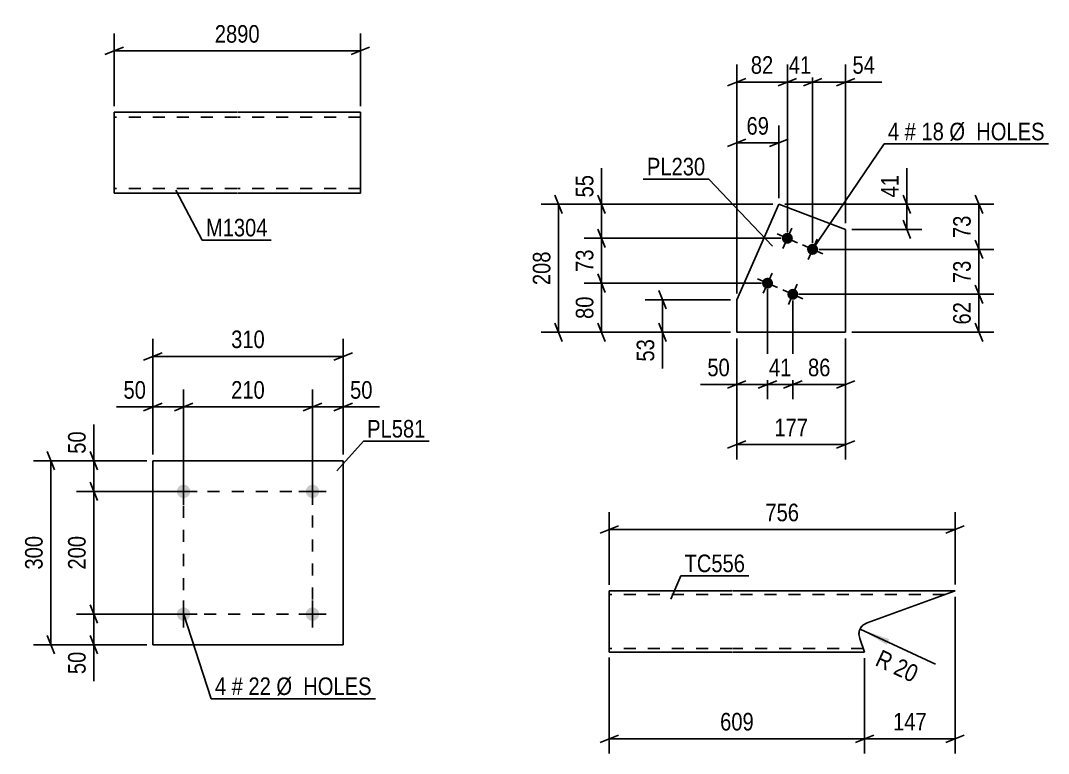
# Model space of a CAD drawing. Header units: millimetres. Extents: x 0 to 594, y 0 to 420.
# Drawn here: x 242.5 to 409.9, y 169.6 to 289 of the extents above; entities that cross this region are included whole.
import ezdxf

# ---------------------------------------------------------------- set-up
doc = ezdxf.new("R2010")
doc.units = ezdxf.units.MM
doc.linetypes.add('DXK_LINE_DOT2', pattern=[3.9198, 1.9599, -1.9599])
doc.styles.add('Arial Narrow', font='ARIALN.TTF', dxfattribs={"height": 0.2})

# ---------------------------------------------------------------- blocks, each defined once
blk = doc.blocks.new('Part-122568315-13980 - 13979')
at = {"color": 2, "linetype": 'Continuous'}
for p, q in [((338.41, 196.12), (338.41, 194.92)), ((358.41, 196.12), (338.41, 196.12)), ((394.73, 196.12), (358.51, 196.12)), ((394.73, 196.12), (380.39, 190.9)), ((338.41, 187.32), (338.41, 194.92)), ((379.72, 190.5), (380.39, 190.9)), ((379.19, 188.34), (379.07, 189.11)), ((380, 186.12), (379.19, 188.34)), ((338.41, 186.21), (338.41, 187.32)), ((338.41, 186.12), (338.41, 186.21)), ((358.41, 186.12), (338.41, 186.12)), ((380, 186.12), (358.51, 186.12))]:
    blk.add_line(p, q, dxfattribs=at)
at = {"color": 7, "linetype": 'DXK_LINE_DOT2'}
for p, q in [((338.41, 196.12), (338.41, 196.03)), ((338.41, 196.03), (338.41, 195.77)), ((358.41, 195.52), (338.41, 195.52)), ((393.08, 195.52), (358.51, 195.52)), ((380.39, 190.9), (379.72, 190.5)), ((380.39, 190.9), (379.72, 190.5)), ((379.72, 190.5), (380.39, 190.9)), ((379.07, 189.11), (379.19, 188.34)), ((379.07, 189.11), (379.19, 188.34)), ((379.19, 188.34), (379.07, 189.11)), ((338.41, 186.47), (338.41, 187.32)), ((358.41, 186.72), (338.41, 186.72)), ((338.41, 186.12), (338.41, 186.12)), ((379.78, 186.72), (358.51, 186.72))]:
    blk.add_line(p, q, dxfattribs=at)
at = {"color": 2, "linetype": 'Continuous'}
blk.add_arc((381.07, 189.02), 2, 132.4999, 177.4999, dxfattribs=at)
at = {"color": 7, "linetype": 'DXK_LINE_DOT2'}
blk.add_arc((381.07, 189.02), 2, 132.4999, 177.4999, dxfattribs=at)
blk.add_arc((381.07, 189.02), 2, 132.4999, 177.4999, dxfattribs=at)
blk.add_arc((381.07, 189.02), 2, 132.4999, 177.4999, dxfattribs=at)
blk = doc.blocks.new('Part-122568315-9306 - 9305')
at = {"color": 2, "linetype": 'Continuous'}
for p, q in [((277.77, 274.07), (257.77, 274.07)), ((257.77, 262.47), (257.77, 274.07)), ((297.87, 274.07), (277.87, 274.07)), ((297.87, 274.07), (297.87, 260.87)), ((257.77, 262.47), (257.77, 260.87)), ((277.77, 260.87), (257.77, 260.87)), ((297.87, 260.87), (277.87, 260.87))]:
    blk.add_line(p, q, dxfattribs=at)
at = {"color": 7, "linetype": 'DXK_LINE_DOT2'}
for p, q in [((277.77, 273.27), (257.77, 273.27)), ((297.87, 273.27), (277.87, 273.27)), ((257.77, 261), (257.77, 262.47)), ((257.77, 261.67), (257.77, 261.73)), ((277.77, 261.67), (257.77, 261.67)), ((297.87, 261.67), (277.87, 261.67)), ((297.87, 261.67), (297.87, 261.73))]:
    blk.add_line(p, q, dxfattribs=at)
blk = doc.blocks.new('Part-122568315-9523 - 9522')
at = {"color": 2, "linetype": 'Continuous'}
for p, q in [((264.07, 217.3), (264.07, 187.3)), ((264.07, 217.3), (295.07, 217.3)), ((295.07, 217.3), (295.07, 187.3)), ((264.07, 187.3), (295.07, 187.3))]:
    blk.add_line(p, q, dxfattribs=at)
blk = doc.blocks.new('Bolt-122568315-9524 - 9522')
at = {"linetype": 'Continuous'}
for points in [[(270.17, 192.3, -1), (267.97, 192.3, -1)], [(291.17, 192.3, -1), (288.97, 192.3, -1)]]:
    blk.add_hatch(color=1, dxfattribs=at).paths.add_polyline_path(points)
at = {"color": 1, "linetype": 'Continuous'}
for p, q in [((269.07, 194.5), (269.07, 190.1)), ((290.07, 194.5), (290.07, 190.1)), ((266.87, 192.3), (271.27, 192.3)), ((287.87, 192.3), (292.27, 192.3))]:
    blk.add_line(p, q, dxfattribs=at)
blk = doc.blocks.new('Bolt-122568315-9525 - 9522')
at = {"linetype": 'Continuous'}
for points in [[(270.17, 212.3, -1), (267.97, 212.3, -1)], [(291.17, 212.3, -1), (288.97, 212.3, -1)]]:
    blk.add_hatch(color=1, dxfattribs=at).paths.add_polyline_path(points)
at = {"color": 1, "linetype": 'Continuous'}
for p, q in [((269.07, 214.5), (269.07, 210.1)), ((290.07, 214.5), (290.07, 210.1)), ((266.87, 212.3), (271.27, 212.3)), ((287.87, 212.3), (292.27, 212.3))]:
    blk.add_line(p, q, dxfattribs=at)
blk = doc.blocks.new('Part-122568315-9558 - 9557')
at = {"color": 2, "linetype": 'Continuous'}
for p, q in [((366.02, 259.08), (359.16, 243.52)), ((376.89, 255), (366.02, 259.08)), ((376.89, 238.23), (376.89, 255)), ((359.16, 238.23), (359.16, 243.52)), ((359.16, 238.23), (376.89, 238.23))]:
    blk.add_line(p, q, dxfattribs=at)
blk = doc.blocks.new('Bolt-122568315-9559 - 9557')
at = {"linetype": 'Continuous'}
for points in [[(367.77, 254.37, -1), (367.05, 252.72, -1)], [(371.89, 252.56, -1), (371.16, 250.91, -1)], [(364.54, 247.05, -1), (363.82, 245.4, -1)], [(368.66, 245.24, -1), (367.94, 243.59, -1)]]:
    blk.add_hatch(color=1, dxfattribs=at).paths.add_polyline_path(points)
at = {"color": 1, "linetype": 'Continuous'}
for p, q in [((366.68, 251.9), (368.13, 255.19)), ((365.76, 254.27), (369.06, 252.82)), ((370.8, 250.09), (372.25, 253.38)), ((369.88, 252.46), (373.17, 251.01)), ((363.46, 244.58), (364.91, 247.87)), ((362.53, 246.95), (365.83, 245.5)), ((366.65, 245.14), (369.95, 243.69)), ((367.57, 242.77), (369.03, 246.06))]:
    blk.add_line(p, q, dxfattribs=at)
blk = doc.blocks.new('Rectangle-122568315-13358 - 9522')
at = {"color": 1, "linetype": 'DXK_LINE_DOT2'}
blk.add_lwpolyline([(269.07, 212.3), (290.07, 212.3), (290.07, 192.3), (269.07, 192.3), (269.07, 212.3)], close=True, dxfattribs=at)
blk = doc.blocks.new('StraightDimension-122568315-14090 - 13979')
at = {"color": 7, "linetype": 'Continuous'}
for p, q in [((394.73, 195.12), (394.73, 169.59)), ((380, 185.12), (380, 169.59)), ((381.5, 172.59), (378.5, 171.39)), ((393.23, 171.39), (396.23, 172.59)), ((380, 171.99), (394.73, 171.99))]:
    blk.add_line(p, q, dxfattribs=at)
at = {"color": 0}
blk.add_wipeout([(390.71, 172.74), (390.71, 176.94), (384.02, 176.94), (384.02, 172.74)], dxfattribs=at)
at = {"color": 3, "style": 'Arial Narrow'}
blk.add_text('147', height=2.863, dxfattribs=at).set_placement((384.62, 173.34))
blk = doc.blocks.new('StraightDimension-122568315-14091 - 13979')
at = {"color": 7, "linetype": 'Continuous'}
for p, q in [((338.41, 185.21), (338.41, 169.59)), ((380, 185.12), (380, 169.59)), ((339.91, 172.59), (336.91, 171.39)), ((378.5, 171.39), (381.5, 172.59)), ((338.41, 171.99), (380, 171.99))]:
    blk.add_line(p, q, dxfattribs=at)
at = {"color": 0}
blk.add_wipeout([(362.55, 172.74), (362.55, 176.94), (355.86, 176.94), (355.86, 172.74)], dxfattribs=at)
at = {"color": 3, "style": 'Arial Narrow'}
blk.add_text('609', height=2.863, dxfattribs=at).set_placement((356.46, 173.34))
blk = doc.blocks.new('StraightDimension-122568315-14079 - 13979')
at = {"color": 7, "linetype": 'Continuous'}
for p, q in [((338.41, 197.08), (338.41, 208.93)), ((394.73, 197.12), (394.73, 208.93)), ((339.91, 206.68), (336.91, 205.48)), ((338.41, 206.08), (394.73, 206.08)), ((393.23, 205.48), (396.23, 206.68))]:
    blk.add_line(p, q, dxfattribs=at)
at = {"color": 0}
blk.add_wipeout([(369.91, 206.83), (369.91, 211.03), (363.23, 211.03), (363.23, 206.83)], dxfattribs=at)
at = {"color": 3, "style": 'Arial Narrow'}
blk.add_text('756', height=2.863, dxfattribs=at).set_placement((363.83, 207.43))
blk = doc.blocks.new('RadiusDimension-122568315-14126 - 13979')
at = {"linetype": 'Continuous'}
blk.add_hatch(color=7, dxfattribs=at).paths.add_polyline_path([(383.58, 187.3), (379.26, 189.87), (384, 188.21)])
at = {"color": 7, "linetype": 'Continuous'}
blk.add_line((379.26, 189.87), (391.51, 184.16), dxfattribs=at)
blk.add_arc((381.07, 189.02), 2, 132.4999, 177.4999, dxfattribs=at)
at = {"color": 0}
blk.add_wipeout([(388.11, 180.28), (389.89, 184.08), (382.51, 187.53), (380.73, 183.72)], dxfattribs=at)
at = {"color": 3, "style": 'Arial Narrow'}
blk.add_text('R 20', height=2.863, rotation=-24.9981, dxfattribs=at).set_placement((381.53, 184.01))
blk = doc.blocks.new('StraightDimension-122568315-9638 - 9305')
at = {"color": 7, "linetype": 'Continuous'}
for p, q in [((257.77, 275.07), (257.77, 286.92)), ((297.87, 275.07), (297.87, 286.92)), ((259.27, 284.67), (256.27, 283.47)), ((296.37, 283.47), (299.37, 284.67)), ((257.77, 284.07), (297.87, 284.07))]:
    blk.add_line(p, q, dxfattribs=at)
at = {"color": 0}
blk.add_wipeout([(282.08, 284.82), (282.08, 289.02), (273.56, 289.02), (273.56, 284.82)], dxfattribs=at)
at = {"color": 3, "style": 'Arial Narrow'}
blk.add_text('2890', height=2.863, dxfattribs=at).set_placement((274.16, 285.42))
blk = doc.blocks.new('StraightDimension-122568315-10017 - 9522')
at = {"color": 7, "linetype": 'Continuous'}
for p, q in [((255.07, 210.8), (253.87, 213.8)), ((268.07, 212.3), (251.62, 212.3)), ((254.47, 192.3), (254.47, 212.3)), ((253.87, 193.8), (255.07, 190.8)), ((268.07, 192.3), (251.62, 192.3))]:
    blk.add_line(p, q, dxfattribs=at)
at = {"color": 0}
blk.add_wipeout([(253.72, 205.64), (249.52, 205.64), (249.52, 198.96), (253.72, 198.96)], dxfattribs=at)
at = {"color": 3, "style": 'Arial Narrow'}
blk.add_text('200', height=2.863, rotation=90.0002, dxfattribs=at).set_placement((253.12, 199.56))
blk = doc.blocks.new('StraightDimension-122568315-10016 - 9522')
at = {"color": 7, "linetype": 'Continuous'}
for p, q in [((253.87, 218.8), (255.07, 215.8)), ((263.07, 217.3), (251.62, 217.3)), ((254.47, 212.3), (254.47, 217.3)), ((255.07, 210.8), (253.87, 213.8)), ((268.07, 212.3), (251.62, 212.3))]:
    blk.add_line(p, q, dxfattribs=at)
at = {"color": 0}
blk.add_wipeout([(253.72, 222.68), (249.52, 222.68), (249.52, 217.83), (253.72, 217.83)], dxfattribs=at)
at = {"color": 7, "linetype": 'Continuous'}
blk.add_line((254.47, 217.3), (254.47, 223.21), dxfattribs=at)
blk.add_line((254.47, 217.3), (254.47, 223.21), dxfattribs=at)
at = {"color": 3, "style": 'Arial Narrow'}
blk.add_text('50', height=2.863, rotation=90.0002, dxfattribs=at).set_placement((253.12, 218.43))
blk = doc.blocks.new('StraightDimension-122568315-10018 - 9522')
at = {"color": 7, "linetype": 'Continuous'}
for p, q in [((253.87, 193.8), (255.07, 190.8)), ((268.07, 192.3), (251.62, 192.3)), ((254.47, 187.3), (254.47, 192.3)), ((255.07, 185.8), (253.87, 188.8)), ((263.07, 187.3), (251.62, 187.3))]:
    blk.add_line(p, q, dxfattribs=at)
at = {"color": 0}
blk.add_wipeout([(253.72, 186.78), (249.52, 186.78), (249.52, 181.92), (253.72, 181.92)], dxfattribs=at)
at = {"color": 7, "linetype": 'Continuous'}
blk.add_line((254.47, 187.3), (254.47, 181.39), dxfattribs=at)
blk.add_line((254.47, 187.3), (254.47, 181.39), dxfattribs=at)
at = {"color": 3, "style": 'Arial Narrow'}
blk.add_text('50', height=2.863, rotation=90.0002, dxfattribs=at).set_placement((253.12, 182.52))
blk = doc.blocks.new('StraightDimension-122568315-10028 - 9522')
at = {"color": 7, "linetype": 'Continuous'}
for p, q in [((248.07, 215.8), (246.87, 218.8)), ((263.07, 217.3), (244.62, 217.3)), ((247.47, 187.3), (247.47, 217.3)), ((246.87, 188.8), (248.07, 185.8)), ((263.07, 187.3), (244.62, 187.3))]:
    blk.add_line(p, q, dxfattribs=at)
at = {"color": 0}
blk.add_wipeout([(246.72, 205.64), (242.52, 205.64), (242.52, 198.96), (246.72, 198.96)], dxfattribs=at)
at = {"color": 3, "style": 'Arial Narrow'}
blk.add_text('300', height=2.863, rotation=90.0002, dxfattribs=at).set_placement((246.12, 199.56))
blk = doc.blocks.new('StraightDimension-122568315-10048 - 9522')
at = {"color": 7, "linetype": 'Continuous'}
for p, q in [((264.07, 218.3), (264.07, 237.15)), ((295.07, 218.3), (295.07, 237.15)), ((265.57, 234.9), (262.57, 233.7)), ((293.57, 233.7), (296.57, 234.9)), ((264.07, 234.3), (295.07, 234.3))]:
    blk.add_line(p, q, dxfattribs=at)
at = {"color": 0}
blk.add_wipeout([(282.91, 235.05), (282.91, 239.25), (276.22, 239.25), (276.22, 235.05)], dxfattribs=at)
at = {"color": 3, "style": 'Arial Narrow'}
blk.add_text('310', height=2.863, dxfattribs=at).set_placement((276.82, 235.65))
blk = doc.blocks.new('StraightDimension-122568315-13314 - 9522')
at = {"color": 7, "linetype": 'Continuous'}
for p, q in [((290.07, 213.3), (290.07, 228.9)), ((295.07, 218.3), (295.07, 228.9)), ((288.57, 225.45), (291.57, 226.65)), ((290.07, 226.05), (295.07, 226.05)), ((296.57, 226.65), (293.57, 225.45))]:
    blk.add_line(p, q, dxfattribs=at)
at = {"color": 0}
blk.add_wipeout([(300.45, 226.8), (300.45, 231), (295.59, 231), (295.59, 226.8)], dxfattribs=at)
at = {"color": 7, "linetype": 'Continuous'}
blk.add_line((295.07, 226.05), (300.97, 226.05), dxfattribs=at)
blk.add_line((295.07, 226.05), (300.97, 226.05), dxfattribs=at)
at = {"color": 3, "style": 'Arial Narrow'}
blk.add_text('50', height=2.863, dxfattribs=at).set_placement((296.19, 227.4))
blk = doc.blocks.new('StraightDimension-122568315-13315 - 9522')
at = {"color": 7, "linetype": 'Continuous'}
for p, q in [((269.07, 213.3), (269.07, 228.9)), ((290.07, 213.3), (290.07, 228.9)), ((270.57, 226.65), (267.57, 225.45)), ((269.07, 226.05), (290.07, 226.05)), ((288.57, 225.45), (291.57, 226.65))]:
    blk.add_line(p, q, dxfattribs=at)
at = {"color": 0}
blk.add_wipeout([(282.91, 226.8), (282.91, 231), (276.22, 231), (276.22, 226.8)], dxfattribs=at)
at = {"color": 3, "style": 'Arial Narrow'}
blk.add_text('210', height=2.863, dxfattribs=at).set_placement((276.82, 227.4))
blk = doc.blocks.new('StraightDimension-122568315-13316 - 9522')
at = {"color": 7, "linetype": 'Continuous'}
for p, q in [((264.07, 218.3), (264.07, 228.9)), ((269.07, 213.3), (269.07, 228.9)), ((262.57, 225.45), (265.57, 226.65)), ((264.07, 226.05), (269.07, 226.05)), ((270.57, 226.65), (267.57, 225.45))]:
    blk.add_line(p, q, dxfattribs=at)
at = {"color": 0}
blk.add_wipeout([(263.54, 226.8), (263.54, 231), (258.69, 231), (258.69, 226.8)], dxfattribs=at)
at = {"color": 7, "linetype": 'Continuous'}
blk.add_line((264.07, 226.05), (258.16, 226.05), dxfattribs=at)
blk.add_line((264.07, 226.05), (258.16, 226.05), dxfattribs=at)
at = {"color": 3, "style": 'Arial Narrow'}
blk.add_text('50', height=2.863, dxfattribs=at).set_placement((259.29, 227.4))
blk = doc.blocks.new('StraightDimension-122568315-10119 - 9557')
at = {"color": 7, "linetype": 'Continuous'}
for p, q in [((359.16, 244.52), (359.16, 271.93)), ((366.02, 260.08), (366.02, 271.93)), ((357.66, 268.48), (360.66, 269.68)), ((367.52, 269.68), (364.52, 268.48)), ((359.16, 269.08), (366.02, 269.08))]:
    blk.add_line(p, q, dxfattribs=at)
at = {"color": 0}
blk.add_wipeout([(365.02, 269.83), (365.02, 274.03), (360.16, 274.03), (360.16, 269.83)], dxfattribs=at)
at = {"color": 3, "style": 'Arial Narrow'}
blk.add_text('69', height=2.863, dxfattribs=at).set_placement((360.76, 270.43))
blk = doc.blocks.new('StraightDimension-122568315-13955 - 9557')
at = {"color": 7, "linetype": 'Continuous'}
for p, q in [((368.3, 243.41), (368.3, 227.31)), ((376.89, 237.23), (376.89, 227.31)), ((366.8, 229.11), (369.8, 230.31)), ((368.3, 229.71), (376.89, 229.71)), ((378.39, 230.31), (375.39, 229.11))]:
    blk.add_line(p, q, dxfattribs=at)
at = {"color": 0}
blk.add_wipeout([(375.02, 230.46), (375.02, 234.66), (370.17, 234.66), (370.17, 230.46)], dxfattribs=at)
at = {"color": 3, "style": 'Arial Narrow'}
blk.add_text('86', height=2.863, dxfattribs=at).set_placement((370.77, 231.06))
blk = doc.blocks.new('StraightDimension-122568315-10132 - 9557')
at = {"color": 7, "linetype": 'Continuous'}
for p, q in [((346.48, 245.02), (347.68, 242.02)), ((358.16, 243.52), (344.23, 243.52)), ((347.08, 238.23), (347.08, 243.52)), ((347.68, 236.73), (346.48, 239.73)), ((358.16, 238.23), (344.23, 238.23))]:
    blk.add_line(p, q, dxfattribs=at)
at = {"color": 0}
blk.add_wipeout([(346.33, 237.7), (342.13, 237.7), (342.13, 232.85), (346.33, 232.85)], dxfattribs=at)
at = {"color": 7, "linetype": 'Continuous'}
blk.add_line((347.08, 238.23), (347.08, 232.32), dxfattribs=at)
blk.add_line((347.08, 238.23), (347.08, 232.32), dxfattribs=at)
at = {"color": 3, "style": 'Arial Narrow'}
blk.add_text('53', height=2.863, rotation=90.0002, dxfattribs=at).set_placement((345.73, 233.45))
blk = doc.blocks.new('StraightDimension-122568315-10124 - 9557')
at = {"color": 7, "linetype": 'Continuous'}
for p, q in [((359.16, 237.23), (359.16, 217.52)), ((376.89, 237.23), (376.89, 217.52)), ((360.66, 220.52), (357.66, 219.32)), ((359.16, 219.92), (376.89, 219.92)), ((375.39, 219.32), (378.39, 220.52))]:
    blk.add_line(p, q, dxfattribs=at)
at = {"color": 0}
blk.add_wipeout([(371.37, 220.67), (371.37, 224.87), (364.69, 224.87), (364.69, 220.67)], dxfattribs=at)
at = {"color": 3, "style": 'Arial Narrow'}
blk.add_text('177', height=2.863, dxfattribs=at).set_placement((365.29, 221.27))
blk = doc.blocks.new('StraightDimension-122568315-14129 - 9557')
at = {"color": 7, "linetype": 'Continuous'}
for p, q in [((398.02, 260.58), (399.22, 257.58)), ((367.02, 259.08), (401.02, 259.08)), ((398.62, 251.73), (398.62, 259.08)), ((399.22, 250.23), (398.02, 253.23)), ((372.53, 251.73), (401.02, 251.73))]:
    blk.add_line(p, q, dxfattribs=at)
at = {"color": 0}
blk.add_wipeout([(397.87, 257.83), (393.67, 257.83), (393.67, 252.98), (397.87, 252.98)], dxfattribs=at)
at = {"color": 3, "style": 'Arial Narrow'}
blk.add_text('73', height=2.863, rotation=90.0002, dxfattribs=at).set_placement((397.27, 253.58))
blk = doc.blocks.new('StraightDimension-122568315-10128 - 9557')
at = {"color": 7, "linetype": 'Continuous'}
for p, q in [((386.29, 260.58), (387.49, 257.58)), ((367.02, 259.08), (389.29, 259.08)), ((386.89, 255), (386.89, 259.08)), ((387.49, 253.5), (386.29, 256.5)), ((377.89, 255), (389.29, 255))]:
    blk.add_line(p, q, dxfattribs=at)
at = {"color": 0}
blk.add_wipeout([(386.14, 264.46), (381.94, 264.46), (381.94, 259.6), (386.14, 259.6)], dxfattribs=at)
at = {"color": 7, "linetype": 'Continuous'}
blk.add_line((386.89, 259.08), (386.89, 264.98), dxfattribs=at)
blk.add_line((386.89, 259.08), (386.89, 264.98), dxfattribs=at)
at = {"color": 3, "style": 'Arial Narrow'}
blk.add_text('41', height=2.863, rotation=90.0002, dxfattribs=at).set_placement((385.54, 260.2))
blk = doc.blocks.new('StraightDimension-122568315-10156 - 9557')
at = {"color": 7, "linetype": 'Continuous'}
for p, q in [((336.56, 260.58), (337.76, 257.58)), ((365.02, 259.08), (334.31, 259.08)), ((337.16, 253.55), (337.16, 259.08)), ((337.76, 252.05), (336.56, 255.05)), ((366.41, 253.55), (334.31, 253.55))]:
    blk.add_line(p, q, dxfattribs=at)
at = {"color": 0}
blk.add_wipeout([(336.41, 264.46), (332.21, 264.46), (332.21, 259.6), (336.41, 259.6)], dxfattribs=at)
at = {"color": 7, "linetype": 'Continuous'}
blk.add_line((337.16, 259.08), (337.16, 264.98), dxfattribs=at)
blk.add_line((337.16, 259.08), (337.16, 264.98), dxfattribs=at)
at = {"color": 3, "style": 'Arial Narrow'}
blk.add_text('55', height=2.863, rotation=90.0002, dxfattribs=at).set_placement((335.81, 260.2))
blk = doc.blocks.new('StraightDimension-122568315-10157 - 9557')
at = {"color": 7, "linetype": 'Continuous'}
for p, q in [((336.56, 255.05), (337.76, 252.05)), ((366.41, 253.55), (334.31, 253.55)), ((337.16, 246.23), (337.16, 253.55)), ((363.18, 246.23), (334.31, 246.23)), ((337.76, 244.73), (336.56, 247.73))]:
    blk.add_line(p, q, dxfattribs=at)
at = {"color": 0}
blk.add_wipeout([(336.41, 252.32), (332.21, 252.32), (332.21, 247.46), (336.41, 247.46)], dxfattribs=at)
at = {"color": 3, "style": 'Arial Narrow'}
blk.add_text('73', height=2.863, rotation=90.0002, dxfattribs=at).set_placement((335.81, 248.06))
blk = doc.blocks.new('StraightDimension-122568315-13957 - 9557')
at = {"color": 7, "linetype": 'Continuous'}
for p, q in [((364.18, 245.23), (364.18, 227.31)), ((359.16, 237.23), (359.16, 227.31)), ((357.66, 229.11), (360.66, 230.31)), ((359.16, 229.71), (364.18, 229.71)), ((365.68, 230.31), (362.68, 229.11))]:
    blk.add_line(p, q, dxfattribs=at)
at = {"color": 0}
blk.add_wipeout([(358.64, 230.46), (358.64, 234.66), (353.78, 234.66), (353.78, 230.46)], dxfattribs=at)
at = {"color": 7, "linetype": 'Continuous'}
blk.add_line((359.16, 229.71), (353.26, 229.71), dxfattribs=at)
blk.add_line((359.16, 229.71), (353.26, 229.71), dxfattribs=at)
at = {"color": 3, "style": 'Arial Narrow'}
blk.add_text('50', height=2.863, dxfattribs=at).set_placement((354.38, 231.06))
blk = doc.blocks.new('StraightDimension-122568315-10158 - 9557')
at = {"color": 7, "linetype": 'Continuous'}
for p, q in [((363.18, 246.23), (334.31, 246.23)), ((336.56, 247.73), (337.76, 244.73)), ((337.16, 238.23), (337.16, 246.23)), ((337.76, 236.73), (336.56, 239.73)), ((358.16, 238.23), (334.31, 238.23))]:
    blk.add_line(p, q, dxfattribs=at)
at = {"color": 0}
blk.add_wipeout([(336.41, 244.66), (332.21, 244.66), (332.21, 239.8), (336.41, 239.8)], dxfattribs=at)
at = {"color": 3, "style": 'Arial Narrow'}
blk.add_text('80', height=2.863, rotation=90.0002, dxfattribs=at).set_placement((335.81, 240.4))
blk = doc.blocks.new('StraightDimension-122568315-10176 - 9557')
at = {"color": 7, "linetype": 'Continuous'}
for p, q in [((330.76, 257.58), (329.56, 260.58)), ((365.02, 259.08), (327.31, 259.08)), ((330.16, 238.23), (330.16, 259.08)), ((329.56, 239.73), (330.76, 236.73)), ((358.16, 238.23), (327.31, 238.23))]:
    blk.add_line(p, q, dxfattribs=at)
at = {"color": 0}
blk.add_wipeout([(329.41, 251.99), (325.21, 251.99), (325.21, 245.31), (329.41, 245.31)], dxfattribs=at)
at = {"color": 3, "style": 'Arial Narrow'}
blk.add_text('208', height=2.863, rotation=90.0002, dxfattribs=at).set_placement((328.81, 245.91))
blk = doc.blocks.new('StraightDimension-122568315-13924 - 9557')
at = {"color": 7, "linetype": 'Continuous'}
for p, q in [((371.53, 252.73), (371.53, 281.85)), ((376.89, 256), (376.89, 281.85)), ((370.03, 278.4), (373.03, 279.6)), ((378.39, 279.6), (375.39, 278.4)), ((371.53, 279), (376.89, 279))]:
    blk.add_line(p, q, dxfattribs=at)
at = {"color": 0}
blk.add_wipeout([(382.27, 279.75), (382.27, 283.95), (377.42, 283.95), (377.42, 279.75)], dxfattribs=at)
at = {"color": 7, "linetype": 'Continuous'}
blk.add_line((376.89, 279), (382.8, 279), dxfattribs=at)
blk.add_line((376.89, 279), (382.8, 279), dxfattribs=at)
at = {"color": 3, "style": 'Arial Narrow'}
blk.add_text('54', height=2.863, dxfattribs=at).set_placement((378.02, 280.35))
blk = doc.blocks.new('StraightDimension-122568315-13925 - 9557')
at = {"color": 7, "linetype": 'Continuous'}
for p, q in [((367.41, 254.55), (367.41, 281.85)), ((371.53, 252.73), (371.53, 281.85)), ((365.91, 278.4), (368.91, 279.6)), ((373.03, 279.6), (370.03, 278.4)), ((367.41, 279), (371.53, 279))]:
    blk.add_line(p, q, dxfattribs=at)
at = {"color": 0}
blk.add_wipeout([(371.9, 279.75), (371.9, 283.95), (367.04, 283.95), (367.04, 279.75)], dxfattribs=at)
at = {"color": 3, "style": 'Arial Narrow'}
blk.add_text('41', height=2.863, dxfattribs=at).set_placement((367.64, 280.35))
blk = doc.blocks.new('StraightDimension-122568315-13926 - 9557')
at = {"color": 7, "linetype": 'Continuous'}
for p, q in [((359.16, 244.52), (359.16, 281.85)), ((367.41, 254.55), (367.41, 281.85)), ((357.66, 278.4), (360.66, 279.6)), ((368.91, 279.6), (365.91, 278.4)), ((359.16, 279), (367.41, 279))]:
    blk.add_line(p, q, dxfattribs=at)
at = {"color": 0}
blk.add_wipeout([(365.71, 279.75), (365.71, 283.95), (360.86, 283.95), (360.86, 279.75)], dxfattribs=at)
at = {"color": 3, "style": 'Arial Narrow'}
blk.add_text('82', height=2.863, dxfattribs=at).set_placement((361.46, 280.35))
blk = doc.blocks.new('StraightDimension-122568315-13956 - 9557')
at = {"color": 7, "linetype": 'Continuous'}
for p, q in [((364.18, 245.23), (364.18, 227.31)), ((368.3, 243.41), (368.3, 227.31)), ((362.68, 229.11), (365.68, 230.31)), ((364.18, 229.71), (368.3, 229.71)), ((369.8, 230.31), (366.8, 229.11))]:
    blk.add_line(p, q, dxfattribs=at)
at = {"color": 0}
blk.add_wipeout([(368.67, 230.46), (368.67, 234.66), (363.81, 234.66), (363.81, 230.46)], dxfattribs=at)
at = {"color": 3, "style": 'Arial Narrow'}
blk.add_text('41', height=2.863, dxfattribs=at).set_placement((364.41, 231.06))
blk = doc.blocks.new('StraightDimension-122568315-14130 - 9557')
at = {"color": 7, "linetype": 'Continuous'}
for p, q in [((398.02, 253.23), (399.22, 250.23)), ((372.53, 251.73), (401.02, 251.73)), ((398.62, 244.41), (398.62, 251.73)), ((399.22, 242.91), (398.02, 245.91)), ((369.3, 244.41), (401.02, 244.41))]:
    blk.add_line(p, q, dxfattribs=at)
at = {"color": 0}
blk.add_wipeout([(397.87, 250.5), (393.67, 250.5), (393.67, 245.64), (397.87, 245.64)], dxfattribs=at)
at = {"color": 3, "style": 'Arial Narrow'}
blk.add_text('73', height=2.863, rotation=90.0002, dxfattribs=at).set_placement((397.27, 246.24))
blk = doc.blocks.new('StraightDimension-122568315-14131 - 9557')
at = {"color": 7, "linetype": 'Continuous'}
for p, q in [((398.02, 245.91), (399.22, 242.91)), ((369.3, 244.41), (401.02, 244.41)), ((398.62, 238.23), (398.62, 244.41)), ((399.22, 236.73), (398.02, 239.73)), ((377.89, 238.23), (401.02, 238.23))]:
    blk.add_line(p, q, dxfattribs=at)
at = {"color": 0}
blk.add_wipeout([(397.87, 243.75), (393.67, 243.75), (393.67, 238.89), (397.87, 238.89)], dxfattribs=at)
at = {"color": 3, "style": 'Arial Narrow'}
blk.add_text('62', height=2.863, rotation=90.0002, dxfattribs=at).set_placement((397.27, 239.49))
blk = doc.blocks.new('Mark-122568315-14065 - 13979')
at = {"color": 0}
blk.add_wipeout([(360.52, 199.14), (360.52, 202.14), (350.66, 202.14), (350.66, 199.14)], dxfattribs=at)
blk.add_wipeout([(360.52, 199.14), (360.52, 202.14), (350.66, 202.14), (350.66, 199.14)], dxfattribs=at)
at = {"color": 30, "linetype": 'Continuous'}
for p, q in [((348.43, 194.76), (350.06, 198.54)), ((350.06, 198.54), (361.12, 198.54))]:
    blk.add_line(p, q, dxfattribs=at)
at = {"color": 3, "style": 'Arial Narrow'}
blk.add_text('TC556', height=2.863, dxfattribs=at).set_placement((350.66, 199.14))
blk = doc.blocks.new('Mark-122568315-10185 - 9305')
at = {"color": 0}
blk.add_wipeout([(282.76, 253.85), (282.76, 256.85), (272.71, 256.85), (272.71, 253.85)], dxfattribs=at)
blk.add_wipeout([(282.76, 253.85), (282.76, 256.85), (272.71, 256.85), (272.71, 253.85)], dxfattribs=at)
at = {"color": 30, "linetype": 'Continuous'}
for p, q in [((267.79, 261.37), (272.11, 253.25)), ((272.11, 253.25), (283.36, 253.25))]:
    blk.add_line(p, q, dxfattribs=at)
at = {"color": 3, "style": 'Arial Narrow'}
blk.add_text('M1304', height=2.863, dxfattribs=at).set_placement((272.71, 253.85))
blk = doc.blocks.new('Mark-122568315-10265 - 9522')
at = {"color": 0}
blk.add_wipeout([(308.47, 221.07), (308.47, 224.07), (298.97, 224.07), (298.97, 221.07)], dxfattribs=at)
blk.add_wipeout([(308.47, 221.07), (308.47, 224.07), (298.97, 224.07), (298.97, 221.07)], dxfattribs=at)
at = {"color": 30, "linetype": 'Continuous'}
for p, q in [((294.01, 215.64), (298.37, 220.47)), ((298.37, 220.47), (309.07, 220.47))]:
    blk.add_line(p, q, dxfattribs=at)
at = {"color": 3, "style": 'Arial Narrow'}
blk.add_text('PL581', height=2.863, dxfattribs=at).set_placement((298.97, 221.07))
blk = doc.blocks.new('MarkSet-122568315-13229 - 9522')
at = {"color": 0}
for points in [[(276.01, 179.12), (276.01, 182.12), (274.18, 182.12), (274.18, 179.12)], [(278.74, 179.12), (278.74, 182.12), (276.91, 182.12), (276.91, 179.12)], [(283.29, 179.12), (283.29, 182.12), (279.64, 182.12), (279.64, 179.12)], [(299.72, 179.12), (299.72, 182.12), (284.19, 182.12), (284.19, 179.12)]]:
    blk.add_wipeout(points, dxfattribs=at)
for points in [[(276.01, 179.12), (276.01, 182.12), (274.18, 182.12), (274.18, 179.12)], [(278.74, 179.12), (278.74, 182.12), (276.91, 182.12), (276.91, 179.12)], [(283.29, 179.12), (283.29, 182.12), (279.64, 182.12), (279.64, 179.12)], [(299.72, 179.12), (299.72, 182.12), (284.19, 182.12), (284.19, 179.12)]]:
    blk.add_wipeout(points, dxfattribs=at)
at = {"color": 7, "linetype": 'Continuous'}
for p, q in [((269.06, 192.4), (273.58, 178.52)), ((273.58, 178.52), (300.32, 178.52))]:
    blk.add_line(p, q, dxfattribs=at)
at = {"color": 3, "style": 'Arial Narrow'}
for s, height, p in [('4', 2.86, (274.18, 179.12)), ('#', 2.86, (276.91, 179.12)), ('22', 2.863, (279.64, 179.12)), ('Ø  HOLES', 2.863, (284.19, 179.12))]:
    blk.add_text(s, height=height, dxfattribs=at).set_placement(p)
blk = doc.blocks.new('Mark-122568315-10289 - 9557')
at = {"color": 0}
blk.add_wipeout([(354.04, 263.79), (354.04, 266.79), (344.54, 266.79), (344.54, 263.79)], dxfattribs=at)
blk.add_wipeout([(354.04, 263.79), (354.04, 266.79), (344.54, 266.79), (344.54, 263.79)], dxfattribs=at)
at = {"color": 30, "linetype": 'Continuous'}
for p in [(343.94, 263.19), (364.97, 252.25)]:
    blk.add_line(p, (354.64, 263.19), dxfattribs=at)
at = {"color": 3, "style": 'Arial Narrow'}
blk.add_text('PL230', height=2.863, dxfattribs=at).set_placement((344.54, 263.79))
blk = doc.blocks.new('Mark-122568315-10292 - 9557')
at = {"color": 0}
for points in [[(385.62, 269.51), (385.62, 272.51), (383.79, 272.51), (383.79, 269.51)], [(388.35, 269.51), (388.35, 272.51), (386.52, 272.51), (386.52, 269.51)], [(392.9, 269.51), (392.9, 272.51), (389.25, 272.51), (389.25, 269.51)], [(409.33, 269.51), (409.33, 272.51), (393.8, 272.51), (393.8, 269.51)]]:
    blk.add_wipeout(points, dxfattribs=at)
for points in [[(385.62, 269.51), (385.62, 272.51), (383.79, 272.51), (383.79, 269.51)], [(388.35, 269.51), (388.35, 272.51), (386.52, 272.51), (386.52, 269.51)], [(392.9, 269.51), (392.9, 272.51), (389.25, 272.51), (389.25, 269.51)], [(409.33, 269.51), (409.33, 272.51), (393.8, 272.51), (393.8, 269.51)]]:
    blk.add_wipeout(points, dxfattribs=at)
at = {"color": 7, "linetype": 'Continuous'}
for p, q in [((371.53, 251.73), (383.19, 268.91)), ((383.19, 268.91), (409.93, 268.91))]:
    blk.add_line(p, q, dxfattribs=at)
at = {"color": 3, "style": 'Arial Narrow'}
for s, height, p in [('4', 2.86, (383.79, 269.51)), ('#', 2.86, (386.52, 269.51)), ('18', 2.863, (389.25, 269.51)), ('Ø  HOLES', 2.863, (393.8, 269.51))]:
    blk.add_text(s, height=height, dxfattribs=at).set_placement(p)

msp = doc.modelspace()

# ---------------------------------------------------------------- block references
for name in ['StraightDimension-122568315-9638 - 9305', 'Part-122568315-9306 - 9305', 'Part-122568315-9558 - 9557', 'Bolt-122568315-9559 - 9557', 'Part-122568315-9523 - 9522', 'Bolt-122568315-9525 - 9522', 'Rectangle-122568315-13358 - 9522', 'StraightDimension-122568315-14079 - 13979', 'Part-122568315-13980 - 13979', 'Bolt-122568315-9524 - 9522']:
    msp.add_blockref(name, (0, 0))

# ---------------------------------------------------------------- next in the draw order: block references
for name in ['StraightDimension-122568315-10119 - 9557', 'Mark-122568315-10185 - 9305', 'StraightDimension-122568315-13955 - 9557', 'StraightDimension-122568315-10017 - 9522', 'Mark-122568315-14065 - 13979', 'StraightDimension-122568315-14090 - 13979', 'MarkSet-122568315-13229 - 9522']:
    msp.add_blockref(name, (0, 0))

# ---------------------------------------------------------------- next in the draw order: block references
for name in ['StraightDimension-122568315-14129 - 9557', 'StraightDimension-122568315-10132 - 9557', 'StraightDimension-122568315-10016 - 9522', 'StraightDimension-122568315-10018 - 9522', 'StraightDimension-122568315-14091 - 13979']:
    msp.add_blockref(name, (0, 0))

# ---------------------------------------------------------------- next in the draw order: block references
for name in ['StraightDimension-122568315-10128 - 9557', 'StraightDimension-122568315-10124 - 9557', 'StraightDimension-122568315-10028 - 9522', 'RadiusDimension-122568315-14126 - 13979']:
    msp.add_blockref(name, (0, 0))

# ---------------------------------------------------------------- next in the draw order: block references
for name in ['StraightDimension-122568315-13924 - 9557', 'StraightDimension-122568315-10156 - 9557', 'StraightDimension-122568315-10048 - 9522']:
    msp.add_blockref(name, (0, 0))

# ---------------------------------------------------------------- next in the draw order: block references
for name in ['StraightDimension-122568315-10157 - 9557', 'StraightDimension-122568315-13314 - 9522']:
    msp.add_blockref(name, (0, 0))

# ---------------------------------------------------------------- next in the draw order: block references
for name in ['StraightDimension-122568315-13925 - 9557', 'StraightDimension-122568315-13957 - 9557', 'StraightDimension-122568315-13315 - 9522', 'Mark-122568315-10265 - 9522']:
    msp.add_blockref(name, (0, 0))

# ---------------------------------------------------------------- next in the draw order: block references
for name in ['StraightDimension-122568315-10158 - 9557', 'StraightDimension-122568315-13316 - 9522']:
    msp.add_blockref(name, (0, 0))

# ---------------------------------------------------------------- next in the draw order: block references
msp.add_blockref('StraightDimension-122568315-10176 - 9557', (0, 0))

# ---------------------------------------------------------------- next in the draw order: block references
msp.add_blockref('StraightDimension-122568315-13926 - 9557', (0, 0))

# ---------------------------------------------------------------- next in the draw order: block references
for name in ['Mark-122568315-10289 - 9557', 'StraightDimension-122568315-13956 - 9557']:
    msp.add_blockref(name, (0, 0))

# ---------------------------------------------------------------- next in the draw order: block references
msp.add_blockref('StraightDimension-122568315-14130 - 9557', (0, 0))

# ---------------------------------------------------------------- next in the draw order: block references
for name in ['Mark-122568315-10292 - 9557', 'StraightDimension-122568315-14131 - 9557']:
    msp.add_blockref(name, (0, 0))

doc.saveas('drawing.dxf')
